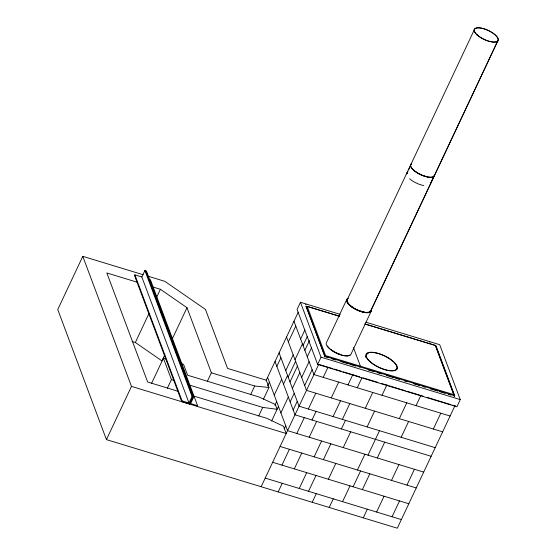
<?xml version="1.0" encoding="UTF-8"?>
<svg xmlns="http://www.w3.org/2000/svg" width="556" height="556" viewBox="0 0 556 556"><rect width="100%" height="100%" fill="white"/><g stroke="black" fill="none" stroke-linecap="round" stroke-linejoin="round"><path stroke-width="0.83" d="M143.253 274.754L82.788 256.337L57.748 309.553L106.439 439.608L397.297 528.2L455.051 405.47M134.879 274.866L182.062 400.883L189.019 403.003L141.843 276.985L134.879 274.866L134.545 275.588L181.722 401.599L189.457 403.955L192.842 396.769L192.07 396.532L144.887 270.515L145.665 270.751L192.883 396.873L189.499 404.066M141.843 276.985L144.887 270.515M164.896 354.631L161.949 360.893L135.344 342.489L148.973 313.535M156.34 297.884L160.385 289.28L152.969 287.021M106.439 439.608L131.48 386.392L82.788 256.337M172.263 338.979L186.99 307.676L160.385 289.28M151.628 383.23L163.415 358.189L165.827 358.926M167.377 388.206L171.429 379.595L163.415 358.189M181.722 401.599L182.062 400.883M189.019 403.003L192.07 396.532M145.7 270.855L146.478 271.092L193.655 397.109L190.611 403.58L197.568 405.706L197.234 406.422M207.325 381.409L211.37 372.798L186.99 307.676M250.645 394.6L254.69 385.989L268.951 387.476L263.433 399.208M340.237 314.383L300.455 302.269L297.071 309.456L317.636 364.388L456.879 406.797L460.264 399.611L439.699 344.678L365.931 322.209M266.171 380.339L298.231 312.194M267.631 385.94L269.403 382.174M276.846 366.355L280.905 357.723M288.349 341.905L295.792 326.08M307.155 306.321L306.613 307.468L325.058 356.743L325.601 355.597L307.155 306.321L339.48 316.162M258.658 416.006L262.71 407.402L277.117 409.285L275.303 404.434L258.776 396.901L187.608 375.224L183.522 364.312L181.916 363.826M274.24 395.101L281.683 379.275M285.742 370.65L293.186 354.825M300.636 339.007L304.89 329.965M283.497 384.127L287.556 375.495M295.007 359.676L302.45 343.851M274.886 405.324L276.659 401.557M288.161 377.114L295.611 361.289M303.055 345.471L307.308 336.429M271.599 421.024L278.473 406.408M289.975 381.958L297.425 366.14M304.869 350.315L309.477 340.522M280.891 412.872L288.335 397.047M292.4 388.422L299.844 372.596M307.287 356.778L311.541 347.736M290.149 401.898L294.214 393.266M301.658 377.448L309.101 361.629M284.311 428.808L285.728 425.792M293.179 409.974L297.238 401.342M304.681 385.523L312.125 369.705M346.485 300.059L326.177 343.205A13.636 5.129 25.2 0 0 337.826 353.72A13.636 5.129 25.2 0 0 351.183 353.769L371.491 310.623M346.958 300.261L474.254 29.899M407.854 171.443L406.749 173.792A12.864 4.844 25.2 0 1 407.36 172.687M408.59 169.872L410.439 165.952M317.636 364.388L321.02 357.195L300.455 302.269M261.153 486.729L318.546 364.757M324.412 356.903L324.753 356.188L306.002 306.106L339.111 316.19M281.941 465.108L289.384 449.29M296.828 433.471L304.271 417.646M308.337 409.021L315.78 393.196M323.224 377.378L327.831 367.585M278.167 491.914L282.233 483.289M312.006 420.002L316.072 411.377M294.319 468.882L301.762 453.057M309.205 437.238L316.649 421.42M430.337 183.758L434.396 175.126M331.251 397.908L338.694 382.09M299.246 488.467L306.697 472.649M314.14 456.83L321.583 441.005M333.086 416.555L340.529 400.737M347.98 384.919L352.942 374.369M359.871 367.349L360.413 366.195L353.456 347.618M308.531 491.295L315.975 475.477M323.418 459.659L330.869 443.834M342.371 419.384L349.814 403.566M357.258 387.747L361.866 377.955M341.405 428.961L345.464 420.329M312.208 502.283L316.267 493.652M328.353 479.244L335.796 463.426M343.24 447.608L350.69 431.783M365.285 408.278L372.728 392.46M329.228 507.468L333.287 498.836M367.127 426.925L374.57 411.106M382.014 395.288L386.976 384.738M342.565 501.665L350.016 485.847M357.459 470.022L364.903 454.203M353.109 486.785L360.552 470.967M367.996 455.149L379.505 430.698M362.387 489.614L369.837 473.795M377.281 457.97L384.724 442.152M399.326 418.647L406.77 402.822M363.263 517.831L367.321 509.206M401.161 437.294L408.604 421.469M416.048 405.651L420.656 395.858M376.607 512.034L384.05 496.209M391.493 480.391L398.937 464.573M392.077 516.746L399.521 500.921M406.964 485.103L414.408 469.285M433.36 429.01L440.804 413.191M453.474 395.858L454.016 394.704L435.563 345.429L365.16 323.988M364.778 324.002L435.96 345.686L454.711 395.768L454.377 396.491L435.626 346.409M305.668 306.822L307.322 307.329M148.223 276.269L164.784 281.315L205.477 309.456L227.557 368.419L266.234 380.2L268.951 387.476M137.318 282.253L106.835 272.968L147.66 382.021L178.267 391.341M325.601 355.597L454.016 394.704M324.753 356.188L454.711 395.768M325.885 357.001L328.374 357.758M331.689 358.766L335.831 360.024M340.807 361.539L348.264 363.812M349.926 364.319L355.729 366.084M368.155 369.872L373.952 371.637M377.267 372.645L381.409 373.91M386.378 375.418L393.829 377.691M395.49 378.198L399.632 379.456M404.601 380.971L407.082 381.729M413.713 383.744L419.509 385.51M422.824 386.524L425.305 387.282M430.274 388.79L437.732 391.063M439.386 391.57L445.189 393.335M448.504 394.343L450.985 395.101M321.02 357.195L460.264 399.611M319.088 364.472L332.356 368.517M334.017 369.017L341.481 371.297M343.142 371.797L359.732 376.85M363.047 377.865L377.983 382.41M381.298 383.425L387.108 385.19M388.762 385.697L405.352 390.75M407.013 391.25L423.602 396.303M426.918 397.318L450.979 404.643M452.633 405.15L455.121 405.908M450.089 416.02L313.938 374.549L293.978 321.236M442.645 431.838L306.495 390.375L286.535 337.054M132.05 341.488L135.344 342.489M211.37 372.798L254.69 385.989M435.195 447.656L299.052 406.193L279.091 352.879M431.136 456.288L294.993 414.818L275.032 361.504M171.429 379.595L173.917 380.353M189.679 385.155L262.71 407.402M193.988 396.129L266.79 418.307L283.47 426.25L286.194 433.52L131.48 386.392M192.883 396.873L193.655 397.109M423.693 472.107L287.549 430.643L267.589 377.329M280.099 446.461L416.249 487.932M272.655 462.279L408.806 503.75M265.212 478.104L401.362 519.568M150.391 279.689L197.568 405.706M165.271 321.055L166.188 323.495M168.621 330L169.531 332.439M171.971 338.945L172.881 341.384M175.321 347.882L176.231 350.322M365.792 357.452A16.729 6.29 25.2 0 1 365.744 356.236M434.57 175.203A13.052 4.914 25.2 0 1 420.225 174.452A13.122 4.934 25.2 0 1 411.197 163.937M411.259 163.964A13.052 4.914 25.2 0 0 420.225 174.452A13.122 4.934 25.2 0 0 434.632 175.23M423.735 185.544A12.864 4.844 25.2 0 1 409.626 178.747M427.8 176.912A12.864 4.844 25.2 0 1 413.692 170.115M406.811 173.819A12.795 4.816 25.2 0 1 407.423 172.721M347.639 299.163A13.052 4.914 25.2 0 0 356.604 309.643A13.052 4.914 25.2 0 0 370.956 310.394L498.19 40.011L371.019 310.422A13.122 4.934 25.2 0 1 356.598 309.671A13.122 4.934 25.2 0 1 347.583 299.128M368.183 312.25A12.864 4.844 25.2 0 1 366.752 312.354M364.18 312.104A12.864 4.844 25.2 0 1 347.382 301.804M370.782 310.324A12.864 4.844 25.2 0 1 370.171 311.43M350.016 354.978A12.864 4.844 25.2 0 1 338.534 354.04A12.864 4.844 25.2 0 1 327.47 345.895M366.161 354.596A17.153 6.457 25.2 0 1 367.996 353.672M396.748 368.107A17.153 6.457 25.2 0 1 396.803 369.358M305.585 304.327A1.369 0.459 -73.1 0 1 306.008 304.486M429.496 341.933A1.369 0.459 -73.1 0 1 429.781 342.183M371.283 309.087A13.636 5.129 25.2 0 1 356.5 309.838A13.636 5.129 25.2 0 1 348.591 298.148M340.189 354.304A12.864 4.844 25.2 0 1 337.874 353.421M337.103 353.088A12.864 4.844 25.2 0 1 335.581 352.358M334.844 351.969A12.864 4.844 25.2 0 1 332.738 350.711M332.085 350.273A12.864 4.844 25.2 0 1 330.862 349.37M370.025 361.525A16.729 6.29 25.2 0 0 396.157 369.483A16.729 6.29 25.2 0 0 378.671 353.685A16.729 6.29 25.2 0 0 370.025 361.525M477.173 34.924A13.052 4.914 25.2 0 0 497.564 41.13A13.052 4.914 25.2 0 0 483.922 28.808A13.052 4.914 25.2 0 0 477.173 34.924M477.124 34.924A13.122 4.934 25.2 0 0 497.627 41.165A13.122 4.934 25.2 0 0 483.908 28.773A13.122 4.934 25.2 0 0 477.124 34.924M369.733 361.518A17.153 6.457 25.2 0 0 396.525 369.684A17.153 6.457 25.2 0 0 378.594 353.484A17.153 6.457 25.2 0 0 369.733 361.518"/></g></svg>
